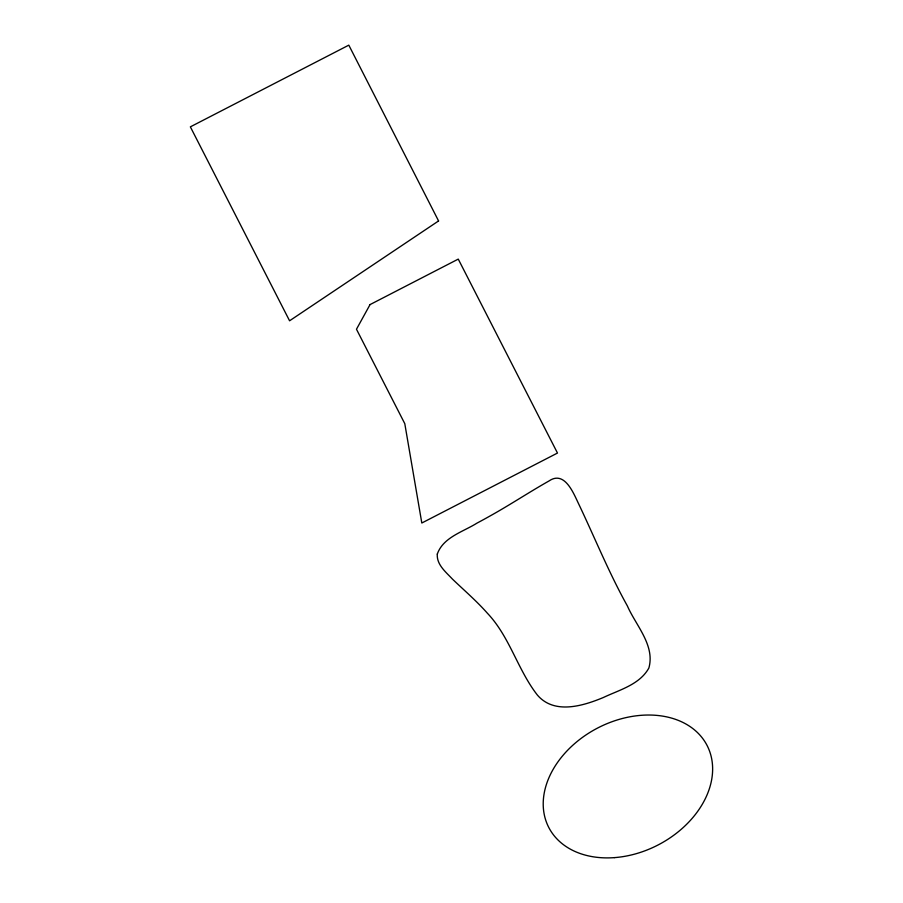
<?xml version="1.0" encoding="UTF-8"?>
<svg xmlns="http://www.w3.org/2000/svg" width="903" height="903" viewBox="0 0 903 903"><rect width="100%" height="100%" fill="white"/><g stroke="black" fill="none" stroke-linecap="round" stroke-linejoin="round"><path stroke-width="1.35" d="M437.3 554.07C436.465 564.646 445.947 572.096 452.426 579.083C464.176 590.348 476.581 600.969 487.36 613.193C509.811 636.818 517.622 669.812 537.443 695.141C554.363 714.77 582.988 705.977 603.362 697.511C619.435 689.858 639.651 684.677 648.862 668.039C655.251 645.352 635.847 625.429 627.359 605.902C608.825 572.66 594.614 537.285 578.225 502.994C573.134 492.293 564.296 470.452 549.035 480.949C529.248 492.112 510.285 504.709 490.431 515.76A423.642 312.844 -27.5 0 1 476.908 523.164C463.081 531.867 443.17 537.217 437.3 554.07M370.049 304.593L356.471 329.234L404.792 423.676L421.814 523.006L557.478 453.046L458.261 259.105L370.049 304.593M438.576 220.942L289.581 320.791L190.364 126.849L348.806 45.15L438.576 220.942M614.288 857.636A89.137 65.817 -27.5 0 0 707.151 745.607A89.137 65.817 -27.5 0 0 562.355 756.138A89.137 65.817 -27.5 0 0 614.288 857.636"/></g></svg>
